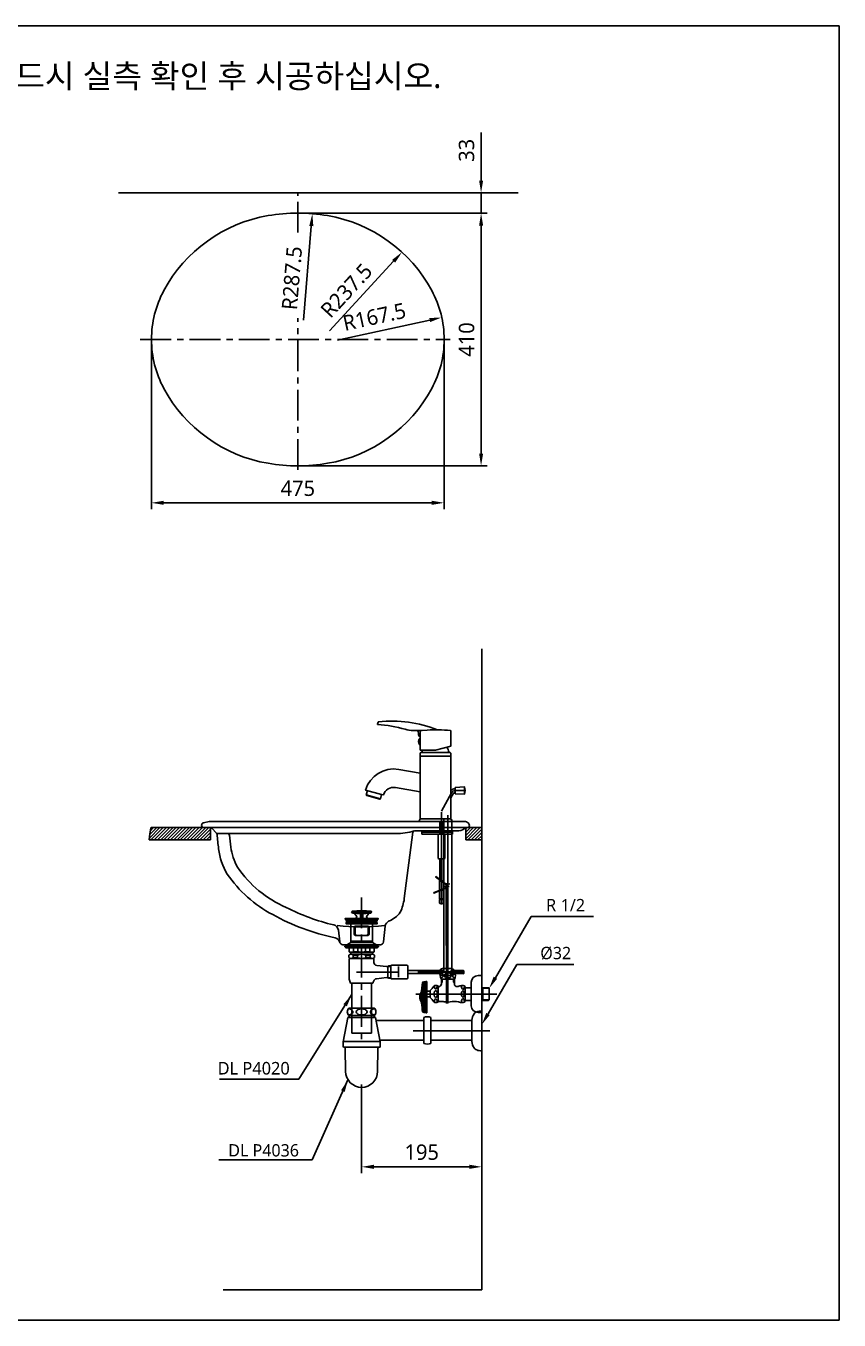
# Model space of a CAD drawing. Extents: x 0 to 3100, y 0 to 2100.
# Drawn here: x 1780 to 3100, y 0 to 2100 of the extents above; entities that cross this region are included whole.
import ezdxf

# ---------------------------------------------------------------- set-up
doc = ezdxf.new("R2010")
doc.units = 0
doc.header["$LTSCALE"] = 20
doc.header["$MEASUREMENT"] = 0
doc.linetypes.add('CENTER', pattern=[2, 1.25, -0.25, 0.25, -0.25])
doc.layers.get('0').update_dxf_attribs({"linetype": 'CONTINUOUS'})
doc.layers.get('DEFPOINTS').update_dxf_attribs({"linetype": 'CONTINUOUS'})
for name, color, linetype in [('1', 1, 'CONTINUOUS'), ('3', 3, 'CONTINUOUS'), ('4', 4, 'CONTINUOUS'), ('5', 5, 'CONTINUOUS'), ('6', 6, 'CONTINUOUS'), ('7', 7, 'CONTINUOUS'), ('CENTER', 2, 'CENTER')]:
    doc.layers.add(name, color=color, linetype=linetype)
doc.styles.add('GHS', font='romans', dxfattribs={"bigfont": 'ghs'})
doc.styles.get("Standard").update_dxf_attribs({"font": 'NanumGothic.ttf'})
doc.dimstyles.get("Standard").update_dxf_attribs({"dimtxt": 2.5, "dimasz": 2, "dimexe": 2, "dimexo": 1, "dimgap": 1.5, "dimtad": 1, "dimdec": 0, "dimlfac": 10, "dimrnd": 0.5, "dimzin": 0, "dimdsep": 46, "dimtxsty": 'Standard', "dimcen": 0, "dimclrt": 2, "dimadec": 0, "dimazin": 0, "dimtfac": 1, "dimtdec": 0, "dimtmove": 0, "dimatfit": 3, "dimfxl": 1, "dimtolj": 1, "dimtzin": 0, "dimarcsym": 0})

# ---------------------------------------------------------------- blocks, each defined once
blk = doc.blocks.new('*D27')
at = {"layer": '1', "color": 3, "lineweight": -2, "transparency": 16777216}
for p, q in [((2325, 382.1), (2325, 238.7)), ((2520, 308.7), (2520, 238.7)), ((2345, 248.7), (2500, 248.7))]:
    blk.add_line(p, q, dxfattribs=at)
at = {"layer": '1', "color": 3, "transparency": 16777216}
for points in [[(2345, 252.1), (2345, 245.4), (2325, 248.7)], [(2500, 252.1), (2500, 245.4), (2520, 248.7)]]:
    blk.add_solid(points, dxfattribs=at)
at = {"layer": 'DEFPOINTS', "color": 0, "transparency": 16777216}
for p in [(2325, 382.1), (2520, 308.7), (2520, 248.7)]:
    blk.add_point(p, dxfattribs=at)
at = {"layer": '1', "color": 2, "transparency": 16777216, "insert": (2422.5, 272.4), "char_height": 25, "attachment_point": 5}
blk.add_mtext('\\A1;195', dxfattribs=at)
blk = doc.blocks.new('*D28')
at = {"layer": '1', "color": 3, "lineweight": -2, "transparency": 16777216}
for p, q in [((2518.9, 1849.1), (2518.9, 1927.1)), ((2493.7, 1829.1), (2528.9, 1829.1)), ((2518.9, 1796.1), (2518.9, 1829.1)), ((2221.4, 1796.1), (2528.9, 1796.1)), ((2518.9, 1776.1), (2518.9, 1756.1))]:
    blk.add_line(p, q, dxfattribs=at)
at = {"layer": '1', "color": 3, "transparency": 16777216}
for points in [[(2515.6, 1849.1), (2522.2, 1849.1), (2518.9, 1829.1)], [(2515.6, 1776.1), (2522.2, 1776.1), (2518.9, 1796.1)]]:
    blk.add_solid(points, dxfattribs=at)
at = {"layer": 'DEFPOINTS', "color": 0, "transparency": 16777216}
for p in [(2493.7, 1829.1), (2518.9, 1829.1), (2221.4, 1796.1)]:
    blk.add_point(p, dxfattribs=at)
at = {"layer": '1', "color": 2, "transparency": 16777216, "insert": (2495.3, 1898.1), "char_height": 25, "attachment_point": 5, "rotation": 90}
blk.add_mtext('\\A1;33', dxfattribs=at)
blk = doc.blocks.new('*D29')
at = {"layer": '1', "color": 3, "lineweight": -2, "transparency": 16777216}
for p, q in [((1983.9, 1591.1), (1983.9, 1316.1)), ((2458.9, 1591.1), (2458.9, 1316.1)), ((2003.9, 1326.1), (2438.9, 1326.1))]:
    blk.add_line(p, q, dxfattribs=at)
at = {"layer": '1', "color": 3, "transparency": 16777216}
for points in [[(2003.9, 1329.5), (2003.9, 1322.8), (1983.9, 1326.1)], [(2438.9, 1329.5), (2438.9, 1322.8), (2458.9, 1326.1)]]:
    blk.add_solid(points, dxfattribs=at)
at = {"layer": 'DEFPOINTS', "color": 0, "transparency": 16777216}
for p in [(1983.9, 1591.1), (2458.9, 1591.1), (2458.9, 1326.1)]:
    blk.add_point(p, dxfattribs=at)
at = {"layer": '1', "color": 2, "transparency": 16777216, "insert": (2221.4, 1349.6), "char_height": 25, "attachment_point": 5}
blk.add_mtext('\\A1;475', dxfattribs=at)
blk = doc.blocks.new('*D30')
at = {"layer": '1', "color": 3, "lineweight": -2, "transparency": 16777216}
for p, q in [((2518.9, 1796.1), (2508.9, 1796.1)), ((2518.9, 1776.1), (2518.9, 1406.1)), ((2221.4, 1386.1), (2528.9, 1386.1))]:
    blk.add_line(p, q, dxfattribs=at)
at = {"layer": '1', "color": 3, "transparency": 16777216}
for points in [[(2515.6, 1776.1), (2522.2, 1776.1), (2518.9, 1796.1)], [(2515.6, 1406.1), (2522.2, 1406.1), (2518.9, 1386.1)]]:
    blk.add_solid(points, dxfattribs=at)
at = {"layer": 'DEFPOINTS', "color": 0, "transparency": 16777216}
for p in [(2518.9, 1796.1), (2221.4, 1386.1), (2518.9, 1386.1)]:
    blk.add_point(p, dxfattribs=at)
at = {"layer": '1', "color": 2, "transparency": 16777216, "insert": (2495.4, 1591.1), "char_height": 25, "attachment_point": 5, "rotation": 90}
blk.add_mtext('\\A1;410', dxfattribs=at)
blk = doc.blocks.new('*D32')
at = {"layer": '1', "color": 3, "lineweight": -2, "transparency": 16777216}
blk.add_line((2273.1, 1605.1), (2376.9, 1718.1), dxfattribs=at)
at = {"layer": '1', "color": 3, "transparency": 16777216}
blk.add_solid([(2374.5, 1720.3), (2379.4, 1715.8), (2390.5, 1732.8)], dxfattribs=at)
at = {"layer": 'DEFPOINTS', "color": 0, "transparency": 16777216}
for p in [(2390.5, 1732.8), (2229.8, 1557.9)]:
    blk.add_point(p, dxfattribs=at)
at = {"layer": '1', "color": 2, "transparency": 16777216, "insert": (2300.4, 1670.6), "char_height": 25, "attachment_point": 5, "rotation": 47.4186}
blk.add_mtext('\\A1;R237.5', dxfattribs=at)
blk = doc.blocks.new('*D33')
at = {"layer": '1', "color": 3, "lineweight": -2, "transparency": 16777216}
blk.add_line((2285.6, 1589.9), (2435.5, 1622.6), dxfattribs=at)
at = {"layer": '1', "color": 3, "transparency": 16777216}
blk.add_solid([(2434.8, 1625.9), (2436.2, 1619.4), (2455, 1626.9)], dxfattribs=at)
at = {"layer": 'DEFPOINTS', "color": 0, "transparency": 16777216}
for p in [(2455, 1626.9), (2291.4, 1591.1)]:
    blk.add_point(p, dxfattribs=at)
at = {"layer": '1', "color": 2, "transparency": 16777216, "insert": (2345.6, 1627.8), "char_height": 25, "attachment_point": 5, "rotation": 12.317}
blk.add_mtext('\\A1;R167.5', dxfattribs=at)
blk = doc.blocks.new('*D41')
at = {"layer": '1', "color": 3, "lineweight": -2, "transparency": 16777216}
blk.add_line((2230.7, 1622.3), (2243.3, 1775.2), dxfattribs=at)
at = {"layer": '1', "color": 3, "transparency": 16777216}
blk.add_solid([(2240, 1775.5), (2246.6, 1775), (2245, 1795.2)], dxfattribs=at)
at = {"layer": 'DEFPOINTS', "color": 0, "transparency": 16777216}
for p in [(2245, 1795.2), (2221.4, 1508.6)]:
    blk.add_point(p, dxfattribs=at)
at = {"layer": '1', "color": 2, "transparency": 16777216, "insert": (2212, 1690.8), "char_height": 25, "attachment_point": 5, "rotation": 85.2993}
blk.add_mtext('\\A1;R287.5', dxfattribs=at)

msp = doc.modelspace()

# ---------------------------------------------------------------- hatches: boundary and pattern name
at = {"layer": '1'}
h = msp.add_hatch(dxfattribs=at)
h.set_pattern_fill('ANSI31', color=256, scale=30, style=0)
h.paths.add_polyline_path([(2520, 799.14283), (2494.13367, 799.14283), (2494.13367, 779.14283), (2520, 779.14283)])
edge = h.paths.add_edge_path()
edge.add_line((2079.75915, 799.11863), (1983.38384, 799.11863))
edge.add_spline(control_points=[(1983.38384, 799.11863), (1981.82685, 794.30857), (1980.99373, 787.78045), (1980.30621, 780.96874), (1980.36316, 779.11863)], knot_values=[0.795697532, 0.795697532, 0.795697532, 0.795697532, 2.2002718372, 2.7877337527, 2.7877337527, 2.7877337527, 2.7877337527], degree=3, periodic=0)
edge.add_line((1980.36316, 779.11863), (2079.75915, 779.11863))
edge.add_line((2079.75915, 779.11863), (2079.75915, 799.11863))
edge = h.paths.add_edge_path()
edge.add_spline(control_points=[(1502.42566, 779.11863), (1502.3687, 780.96874), (1503.05622, 787.78045), (1503.88934, 794.30857), (1505.44633, 799.11863)], knot_values=[0.795697532, 0.795697532, 0.795697532, 0.795697532, 1.3831594474, 2.7877337527, 2.7877337527, 2.7877337527, 2.7877337527], degree=3, periodic=0)
edge.add_line((1505.44633, 799.11863), (1434.96665, 799.11863))
edge.add_line((1434.96665, 799.11863), (1434.96665, 779.11863))
edge.add_line((1434.96665, 779.11863), (1502.42566, 779.11863))
edge = h.paths.add_edge_path()
edge.add_line((965.03335, 799.11863), (894.55783, 799.11863))
edge.add_spline(control_points=[(894.55783, 799.11863), (893.00084, 794.30857), (892.16772, 787.78045), (891.4802, 780.96874), (891.53715, 779.11863)], knot_values=[0.795697532, 0.795697532, 0.795697532, 0.795697532, 2.2002718372, 2.7877337527, 2.7877337527, 2.7877337527, 2.7877337527], degree=3, periodic=0)
edge.add_line((891.53715, 779.11863), (965.03335, 779.11863))
edge.add_line((965.03335, 779.11863), (965.03335, 799.11863))

# ---------------------------------------------------------------- linework, layer by layer
at = {"color": 4}
for p, q in [((2295, 451.71555), (2302.5, 491.21555)), ((2305.9, 493.21555), (2302.5, 491.21555)), ((2347.5, 491.21555), (2302.5, 491.21555)), ((2344.1, 493.21555), (2347.5, 491.21555)), ((2355, 451.71555), (2347.5, 491.21555)), ((2425.96167, 491.08791), (2425.96167, 449.08791)), ((2437.46167, 470.08791), (2437.46167, 491.08791)), ((2520, 436.72057), (2520, 501.72057)), ((2437.46167, 449.08791), (2437.46167, 470.08791)), ((2295, 452.21555), (2354.90506, 452.21555)), ((2295, 451.71555), (2295, 442.71555)), ((2295.37178, 442.71555), (2297.37178, 442.71555)), ((2297.37178, 442.71555), (2353, 442.71555)), ((2355, 442.71555), (2353, 442.71555)), ((2355, 451.71555), (2355, 442.71555)), ((2437.46167, 454.08791), (2504.04354, 454.08791)), ((2298.5, 440.91555), (2299, 403.61863)), ((2351.5, 440.77906), (2351, 403.61863))]:
    msp.add_line(p, q, dxfattribs=at)
for centre, radius, start, end in [((2431.71167, 478.48791), 13.85, 65.47045254, 114.52954746), ((2296.5, 440.91555), 2, 0, 64.15806724), ((2353.5, 440.77906), 2, 104.47751219, 180), ((2431.71167, 461.68791), 13.85, 245.47045254, 294.52954746), ((2325, 403.61863), 26, 180, 0)]:
    msp.add_arc(centre, radius, start, end, dxfattribs=at)
at = {"layer": '1'}
for p, q in [((2520, 49.14283), (2520, 1089.14283)), ((2079.75915, 799.14283), (2079.75915, 779.11863)), ((2494.13367, 799.14283), (2494.13367, 779.14283)), ((2100, 49.14283), (2520, 49.14283))]:
    msp.add_line(p, q, dxfattribs=at)
at = {"layer": '1', "color": 3}
for p, q in [((2600.34973, 655.10962), (2542.10508, 555.62805)), ((2701.58472, 655.10962), (2600.34973, 655.10962)), ((2577.05122, 576.94319), (2530.10508, 496.75942)), ((2669.49278, 576.94319), (2577.05122, 576.94319))]:
    msp.add_line(p, q, dxfattribs=at)
at = {"layer": '1', "color": 4, "linetype": 'ByBlock'}
msp.add_line((2437.46167, 485.96291), (2504.02002, 485.96291), dxfattribs=at)
at = {"layer": '1'}
msp.add_open_spline([(1983.38384, 799.11863), (1981.82685, 794.30857), (1980.99373, 787.78045), (1980.30621, 780.96874), (1980.36316, 779.11863)], degree=3, knots=[0.795697532, 0.795697532, 0.795697532, 0.795697532, 2.2002718372, 2.7877337527, 2.7877337527, 2.7877337527, 2.7877337527], dxfattribs=at)
at = {"layer": '1', "color": 3}
for points in [[(2544.98164, 553.94387), (2539.22851, 557.31223), (2532, 538.36863)], [(2532.98164, 495.07524), (2527.22851, 498.4436), (2520, 479.5)]]:
    msp.add_solid(points, dxfattribs=at)
at = {"layer": '3'}
for p, q in [((2298, 651.33724), (2298, 650.73724)), ((2307.7, 651.73724), (2298.4, 651.73724)), ((2325, 651.73724), (2307.7, 651.73724)), ((2310, 660.33724), (2308.76868, 662.46995)), ((2308.88522, 662.2681), (2325, 662.2681)), ((2325, 660.33724), (2310, 660.33724)), ((2312.51527, 660.15295), (2323.25, 659.45158)), ((2316.72534, 655.45795), (2314.00713, 659.31092)), ((2314.64358, 651.73724), (2316.0911, 652.57297)), ((2325, 660.33724), (2323.25, 659.45158)), ((2323.25, 659.45158), (2323.25, 651.73724)), ((2324.48232, 660.07525), (2324.05, 653.66737)), ((2324.05, 653.69157), (2325, 653.69157)), ((2324.2531, 651.73724), (2324.05, 653.69157)), ((2341.11478, 662.2681), (2325, 662.2681)), ((2325, 660.33724), (2326.75, 659.45158)), ((2325, 660.33724), (2340, 660.33724)), ((2325.95, 653.69157), (2325, 653.69157)), ((2325, 651.73724), (2342.3, 651.73724)), ((2325.51768, 660.07525), (2325.95, 653.66737)), ((2325.7469, 651.73724), (2325.95, 653.69157)), ((2337.48473, 660.15295), (2326.75, 659.45158)), ((2326.75, 659.45158), (2326.75, 651.73724)), ((2333.27466, 655.45795), (2335.99287, 659.31092)), ((2335.35642, 651.73724), (2333.9089, 652.57297)), ((2340, 660.33724), (2341.23132, 662.46995)), ((2342.3, 651.73724), (2351.6, 651.73724)), ((2352, 651.33724), (2352, 650.73724)), ((2298, 650.73724), (2300.14222, 649.23724)), ((2298, 650.73724), (2325, 650.73724)), ((2299.69817, 649.03724), (2299.69817, 647.73724)), ((2299.69817, 644.73724), (2299.69817, 643.43724)), ((2306, 649.23724), (2299.89817, 649.23724)), ((2325, 643.23724), (2299.89817, 643.23724)), ((2325, 647.23724), (2300.19817, 647.23724)), ((2325, 645.23724), (2300.19817, 645.23724)), ((2306, 649.23724), (2325, 649.23724)), ((2307.5, 612.64283), (2307.5, 643.23724)), ((2312.62563, 626.73724), (2312.62563, 636.73724)), ((2314.3934, 626.73724), (2314.3934, 636.73724)), ((2325, 639.23724), (2315.12563, 639.23724)), ((2352, 650.73724), (2325, 650.73724)), ((2344, 649.23724), (2325, 649.23724)), ((2325, 647.23724), (2349.80183, 647.23724)), ((2325, 645.23724), (2349.80183, 645.23724)), ((2325, 643.23724), (2350.10183, 643.23724)), ((2325, 639.23724), (2334.87437, 639.23724)), ((2335.6066, 626.73724), (2335.6066, 636.73724)), ((2337.37437, 626.73724), (2337.37437, 636.73724)), ((2342.5, 612.64283), (2342.5, 643.23724)), ((2344, 649.23724), (2350.10183, 649.23724)), ((2352, 650.73724), (2349.85778, 649.23724)), ((2350.30183, 649.03724), (2350.30183, 647.73724)), ((2350.30183, 644.73724), (2350.30183, 643.43724)), ((2307.5, 612.64283), (2297.5, 606.64283)), ((2308.2, 614.73724), (2307.5, 615.94968)), ((2307.5, 614.73724), (2325, 614.73724)), ((2307.5, 612.64283), (2325, 612.64283)), ((2308.2, 612.64283), (2308.2, 614.73724)), ((2325, 624.23724), (2315.12563, 624.23724)), ((2325, 624.23724), (2334.87437, 624.23724)), ((2342.5, 614.73724), (2325, 614.73724)), ((2342.5, 612.64283), (2325, 612.64283)), ((2341.8, 614.73724), (2342.5, 615.94968)), ((2341.8, 612.64283), (2341.8, 614.73724)), ((2342.5, 612.64283), (2352.5, 606.64283)), ((2297.5, 605.64283), (2297.5, 606.64283)), ((2297.5, 606.64283), (2325, 606.64283)), ((2307.5, 605.64283), (2297.5, 605.64283)), ((2299.30787, 605.64283), (2299.30787, 604.34283)), ((2299.80787, 603.84283), (2304.80787, 603.84283)), ((2304.2563, 588.18062), (2304.2563, 592.29387)), ((2304.80787, 603.84283), (2304.80787, 597.72019)), ((2304.80787, 603.84283), (2325, 603.84283)), ((2305.80787, 597.14283), (2304.80787, 597.72019)), ((2305.80787, 597.14283), (2307.20787, 597.14283)), ((2307.20787, 597.14283), (2325, 597.14283)), ((2342.5, 605.64283), (2307.5, 605.64283)), ((2307.5, 593.7316), (2307.5, 597.14283)), ((2307.6437, 593.73724), (2324.7563, 593.73724)), ((2311.03109, 592.29387), (2318.43175, 592.29387)), ((2311.03109, 592.29387), (2311.03109, 588.18062)), ((2311.03109, 588.18062), (2318.43175, 588.18062)), ((2311.58265, 597.72019), (2311.58265, 603.84283)), ((2311.58265, 597.72019), (2318.98332, 597.72019)), ((2318.43175, 592.29387), (2318.43175, 588.18062)), ((2318.98332, 597.72019), (2318.98332, 603.84283)), ((2352.5, 606.64283), (2325, 606.64283)), ((2345.19213, 603.84283), (2325, 603.84283)), ((2342.79213, 597.14283), (2325, 597.14283)), ((2342.3563, 593.73724), (2325.2437, 593.73724)), ((2331.01668, 597.72019), (2331.01668, 603.84283)), ((2338.41735, 597.72019), (2331.01668, 597.72019)), ((2338.96891, 592.29387), (2331.56825, 592.29387)), ((2331.56825, 592.29387), (2331.56825, 588.18062)), ((2338.96891, 588.18062), (2331.56825, 588.18062)), ((2338.41735, 597.72019), (2338.41735, 603.84283)), ((2338.96891, 592.29387), (2338.96891, 588.18062)), ((2342.5, 605.64283), (2352.5, 605.64283)), ((2342.5, 593.7316), (2342.5, 597.14283)), ((2344.19213, 597.14283), (2342.79213, 597.14283)), ((2344.19213, 597.14283), (2345.19213, 597.72019)), ((2350.19213, 603.84283), (2345.19213, 603.84283)), ((2345.19213, 603.84283), (2345.19213, 597.72019)), ((2345.7437, 588.18062), (2345.7437, 592.29387)), ((2350.69213, 605.64283), (2350.69213, 604.34283)), ((2352.5, 605.64283), (2352.5, 606.64283)), ((2305, 553.1349), (2305, 585.73724)), ((2325, 586.73724), (2306, 586.73724)), ((2342.3563, 586.73724), (2325, 586.73724)), ((2341.8, 586.73724), (2342.3563, 586.73724)), ((2342.3563, 586.73724), (2342.7563, 586.73724)), ((2344, 586.73724), (2342.5, 586.73724)), ((2345, 580.373), (2345, 585.73724)), ((2349.46733, 575.40146), (2365.50156, 573.6835)), ((2367.53023, 573.93724), (2372.6358, 573.93724)), ((2367.66932, 555.48724), (2367.66932, 573.98724)), ((2369, 574.73724), (2369, 573.93724)), ((2372.6612, 574.73724), (2369, 574.73724)), ((2372.6358, 573.93724), (2372.6358, 574.93724)), ((2372.6358, 554.53724), (2372.6358, 573.93724)), ((2373.4358, 575.73724), (2398.6358, 575.73724)), ((2385, 556.19933), (2385, 573.63724)), ((2419.37195, 567.1914), (2399.93164, 567.21733)), ((2400.1358, 574.23724), (2400.1358, 568.46605)), ((2400.1358, 568.46605), (2400.1358, 555.23724)), ((2456.29261, 567.14216), (2419.37195, 567.1914)), ((2467.28849, 570.41877), (2456.2296, 570.43351)), ((2470.57487, 570.41438), (2467.28849, 570.41877)), ((2490.50333, 567.13722), (2470.59541, 567.16443)), ((2490.49667, 562.13722), (2490.50333, 567.13722)), ((2491.00267, 566.63655), (2490.50333, 567.13722)), ((2307, 546.73724), (2325, 546.73724)), ((2309.125, 546.73724), (2309.125, 465.73724)), ((2385, 564.73724), (2316.50006, 564.8286)), ((2343, 546.73724), (2325, 546.73724)), ((2340.875, 465.73724), (2340.875, 546.73724)), ((2348.86888, 554.00891), (2365.50156, 555.79098)), ((2367.66932, 555.48724), (2372.6358, 555.48724)), ((2369, 554.73724), (2369, 555.53724)), ((2372.6612, 554.73724), (2369, 554.73724)), ((2398.6358, 553.73724), (2373.4358, 553.73724)), ((2400.72476, 562.21627), (2454.9142, 562.144)), ((2491, 564.63655), (2416.00267, 564.73724)), ((2456.21426, 558.93352), (2467.53689, 558.91842)), ((2467.53689, 558.91842), (2470.55954, 558.91439)), ((2470.58874, 562.16444), (2490.49667, 562.13722)), ((2490.49667, 562.13722), (2490.99733, 562.63655)), ((2490.99733, 562.63655), (2491.00267, 566.63655)), ((2309.125, 465.73724), (2340.875, 465.73724)), ((2340.875, 465.73724), (2340.175, 465.73724))]:
    msp.add_line(p, q, dxfattribs=at)
for points in [[(2454.88903, 567.1853, -0.0442380887), (2455.14153, 567.46436, -0.1892733446), (2455.57629, 567.63438, -0.1892733446), (2456.01059, 567.4632, -0.1010586224), (2456.50589, 566.76911, -0.0593015348), (2456.78041, 565.88131, -0.0457215357), (2456.88864, 564.68263, -0.0457215357)], [(2471.90677, 567.1626, 0.0442380887), (2471.65501, 567.44234, 0.1892733446), (2471.22071, 567.61352, 0.1892733446), (2470.78595, 567.4435, 0.1010586224), (2470.28881, 566.75073, 0.0593015348), (2470.01192, 565.86367, 0.0457215357), (2469.90049, 564.66528, 0.0457215357)], [(2456.88864, 564.68263, -0.0457215357), (2456.77721, 563.48424, -0.0593015348), (2456.50033, 562.59718, -0.1010586224), (2456.00318, 561.90441, -0.1892733446), (2455.56842, 561.73439, -0.1892733446), (2455.13412, 561.90557, -0.0442380887), (2454.88236, 562.1853, -0.0593015348)], [(2469.90049, 564.66528, 0.0457215357), (2470.00872, 563.46659, 0.0593015348), (2470.28324, 562.5788, 0.1010586224), (2470.77854, 561.8847, 0.1892733446), (2471.21284, 561.71352, 0.1892733446), (2471.6476, 561.88355, 0.0442380887), (2471.9001, 562.16261, 0.0593015348)]]:
    msp.add_lwpolyline(points, format="xyb", dxfattribs=at)
for centre, radius, start, end in [((2298.4, 651.33724), 0.4, 90, 180), ((2309.85, 662.2681), 1.1, 97.32041367, 169.42619898), ((2325, 544.33724), 120, 90, 97.32041367), ((2312.37289, 658.15799), 2, 35.20232507, 86.26180949), ((2315.0911, 654.30502), 2, 300, 35.20232507), ((2325, 544.33724), 120, 82.67958633, 90), ((2334.9089, 654.30502), 2, 144.79767493, 240), ((2337.62711, 658.15799), 2, 93.73819051, 144.79767493), ((2340.15, 662.2681), 1.1, 10.57380102, 82.67958633), ((2351.6, 651.33724), 0.4, 0, 90), ((2299.89817, 649.03724), 0.2, 90, 180), ((2300.19817, 647.73724), 0.5, 180, 270), ((2300.19817, 644.73724), 0.5, 90, 180), ((2299.89817, 643.43724), 0.2, 180, 270), ((2303.5, 646.23724), 1, 270, 90), ((2315.12563, 636.73724), 2.5, 90, 180), ((2316.8934, 636.73724), 2.5, 90, 180), ((2333.1066, 636.73724), 2.5, 0, 90), ((2334.87437, 636.73724), 2.5, 0, 90), ((2346.5, 646.23724), 1, 90, 270), ((2349.80183, 647.73724), 0.5, 270, 0), ((2349.80183, 644.73724), 0.5, 0, 90), ((2350.10183, 649.03724), 0.2, 0, 90), ((2350.10183, 643.43724), 0.2, 270, 0), ((2315.12563, 626.73724), 2.5, 180, 270), ((2316.8934, 626.73724), 2.5, 180, 270), ((2333.1066, 626.73724), 2.5, 270, 0), ((2334.87437, 626.73724), 2.5, 270, 0), ((2299.80787, 604.34283), 0.5, 180, 270), ((2307.6437, 589.02944), 4.70435, 43.94093732, 136.05906268), ((2307.6437, 591.44504), 4.70435, 223.94093732, 316.05906268), ((2308.19526, 607.32204), 10.18185, 250.56792502, 289.43207498), ((2324.53411, 580.13276), 13.60629, 89.06429532, 116.64718661), ((2324.53411, 600.34172), 13.60629, 243.35281339, 270.93570468), ((2324.80786, 626.59517), 29.45658, 258.59556617, 270.3737354), ((2325.19214, 626.59517), 29.45658, 269.6262646, 281.40443383), ((2325.46589, 580.13276), 13.60629, 63.35281339, 90.93570468), ((2325.46589, 600.34172), 13.60629, 269.06429532, 296.64718661), ((2341.80474, 607.32204), 10.18185, 250.56792502, 289.43207498), ((2342.3563, 589.02944), 4.70435, 43.94093732, 136.05906268), ((2342.3563, 591.44504), 4.70435, 223.94093732, 316.05906268), ((2350.19213, 604.34283), 0.5, 270, 0), ((2306, 585.73724), 1, 90, 180), ((2344, 585.73724), 1, 0, 90), ((2350, 580.373), 5, 180, 263.88449643), ((2365.90846, 578.66692), 5, 265.33216468, 308.19271972), ((2373.4358, 574.93724), 0.8, 90, 180), ((2398.6358, 574.23724), 1.5, 0, 90), ((2456.22293, 565.43352), 5, 89.9235842, 159.43626909), ((2470.5682, 565.41439), 5, 20.41089932, 89.9235842), ((2317.98841, 553.68383), 13, 182.42004342, 212.30000816), ((2332.01159, 553.68383), 13, 327.69999184, 345.040466), ((2349.40155, 549.03736), 5, 96.11547581, 165.04046432), ((2365.90846, 550.80757), 5, 51.80728028, 94.66783532), ((2373.4358, 554.53724), 0.8, 180, 270), ((2398.6358, 555.23724), 1.5, 270, 0), ((2456.22093, 563.93352), 5, 200.41089932, 269.9235842), ((2470.5662, 563.91439), 5, 269.9235842, 339.43626909)]:
    msp.add_arc(centre, radius, start, end, dxfattribs=at)
at = {"layer": '4'}
for p, q in [((2308.75, 506.11863), (2304.4585, 506.11863)), ((2308.75, 506.11863), (2304.4585, 506.11863)), ((2325, 506.11863), (2308.75, 506.11863)), ((2325, 506.11863), (2308.75, 506.11863)), ((2325, 506.11863), (2341.25, 506.11863)), ((2325, 506.11863), (2341.25, 506.11863)), ((2341.25, 506.11863), (2345.5415, 506.11863)), ((2341.25, 506.11863), (2345.5415, 506.11863)), ((2304.85, 494.11863), (2304.4585, 494.11863)), ((2304.85, 494.11863), (2325, 494.11863)), ((2345.15, 494.11863), (2325, 494.11863)), ((2345.15, 494.11863), (2345.5415, 494.11863)), ((2504.02002, 486.61531), (2504.02002, 469.22057)), ((2533, 469.11863), (2408.5, 469.11863)), ((2504.02002, 451.82583), (2504.02002, 469.22057))]:
    msp.add_line(p, q, dxfattribs=at)
at = {"layer": '4', "color": 4}
for p, q in [((2425.96167, 485.96291), (2348.49734, 485.96291)), ((2425.96167, 454.21291), (2354.52582, 454.21291))]:
    msp.add_line(p, q, dxfattribs=at)
at = {"layer": '4'}
for points in [[(2310.80517, 500.11863, 0.1552173896), (2310.21468, 501.97496, 0.1067472438), (2308.15297, 503.86563, 0.0730430096), (2305.38311, 504.98365, 0.0285110883), (2303.65435, 505.29966, 0.05952259)], [(2325, 505.11863, 0.0575374245), (2321.44246, 504.70789, 0.0712191074), (2318.7425, 503.65416, 0.1063733648), (2316.7197, 501.85757, 0.159482965)], [(2325, 505.11863, 0.0575374245), (2321.44246, 504.70789, 0.0712191074), (2318.7425, 503.65416, 0.1063733648), (2316.7197, 501.85757, 0.159482965)], [(2325, 505.11863, -0.0575374245), (2328.55754, 504.70789, -0.0712191074), (2331.2575, 503.65416, -0.1063733648), (2333.2803, 501.85757, -0.159482965)], [(2325, 505.11863, -0.0575374245), (2328.55754, 504.70789, -0.0712191074), (2331.2575, 503.65416, -0.1063733648), (2333.2803, 501.85757, -0.159482965)], [(2339.19483, 500.11863, -0.1552173896), (2339.78532, 501.97496, -0.1067472438), (2341.84703, 503.86563, -0.0730430096), (2344.61689, 504.98365, -0.0285110883), (2346.34565, 505.29966, -0.05952259)], [(2303.65435, 494.9376, 0.0285110883), (2305.38311, 495.25361, 0.0730430096), (2308.15297, 496.37163, 0.1067472438), (2310.21468, 498.2623, 0.1552173896), (2310.80517, 500.11863, 0.1552173896)], [(2316.7197, 501.85757, 0.3272904533), (2316.7197, 498.37969, 0.1063733853), (2318.7425, 496.5831, 0.0712191074), (2321.44246, 495.52937, 0.0575374245), (2325, 495.11863, 0.0575374245)], [(2333.2803, 501.85757, -0.3272904533), (2333.2803, 498.37969, -0.1063733853), (2331.2575, 496.5831, -0.0712191074), (2328.55754, 495.52937, -0.0575374245), (2325, 495.11863, -0.0575374245)], [(2346.34565, 494.9376, -0.0285110883), (2344.61689, 495.25361, -0.0730430096), (2341.84703, 496.37163, -0.1067472438), (2339.78532, 498.2623, -0.1552173896), (2339.19483, 500.11863, -0.1552173896)]]:
    msp.add_lwpolyline(points, format="xyb", dxfattribs=at)
for centre, radius, start, end in [((2309.75, 500.11863), 8, 131.40962211, 228.59037789), ((2340.25, 500.11863), 8, 311.40962211, 48.59037789), ((2524, 485.72057), 20, 146.20771163, 177.43591199), ((2515.34448, 490.79873), 10, 111.1926769, 142.80345081), ((2521.5, 471.75809), 30, 92.86598398, 109.00713612), ((2524, 452.72057), 20, 182.56408801, 213.79228837), ((2515.34448, 447.64241), 10, 217.19654919, 248.8073231), ((2521.5, 466.68305), 30, 250.99286388, 267.13401602)]:
    msp.add_arc(centre, radius, start, end, dxfattribs=at)
at = {"layer": '5'}
for p, q in [((1930.3283, 1829.14283), (2578.90199, 1829.14283)), ((1983.38384, 799.11863), (2079.66723, 799.11863)), ((2493.02368, 799.14283), (2520, 799.14283)), ((1980.36316, 779.11863), (2079.75915, 779.11863)), ((2494.13367, 779.14283), (2520, 779.14283))]:
    msp.add_line(p, q, dxfattribs=at)
at = {"layer": '5', "color": 212}
msp.add_lwpolyline([(0, 2100), (3100, 2100), (3100, 0), (0, 0)], close=True, dxfattribs=at)
at = {"layer": '6'}
for p, q in [((2465, 514.40608), (2465, 819.11863)), ((2458.65, 812.11863), (2458.65, 565.11863)), ((2471.35, 812.11863), (2471.35, 565.11863)), ((2424.08482, 548.11863), (2424.08482, 524.11863)), ((2424.67625, 548.61863), (2425.5, 548.61863)), ((2425.5, 548.61863), (2426, 549.11863)), ((2425.5, 548.61863), (2425.5, 524.11863)), ((2426, 549.11863), (2426, 524.11863)), ((2426, 549.11863), (2429.2, 549.11863)), ((2426, 548.70715), (2429.5, 548.70715)), ((2426, 547.70715), (2429.5, 547.70715)), ((2426, 546.70715), (2429.5, 546.70715)), ((2429.5, 549.61863), (2431, 549.61863)), ((2429.5, 549.41863), (2429.5, 549.61863)), ((2429.5, 549.41863), (2429.5, 524.11863)), ((2431, 548.61863), (2431, 549.61863)), ((2431, 524.11863), (2431, 548.61863)), ((2471.35, 565.11863), (2454.5, 565.11863)), ((2475.5, 553.11863), (2454.5, 553.11863)), ((2454.5, 545.61863), (2454.5, 553.11863)), ((2455.75, 549.11863), (2454.5, 549.11863)), ((2455.75, 549.11863), (2454.5, 546.95357)), ((2455.75, 549.11863), (2455.75, 553.11863)), ((2475.5, 565.11863), (2471.35, 565.11863)), ((2474.25, 549.11863), (2474.25, 553.11863)), ((2475.5, 549.11863), (2474.25, 549.11863)), ((2474.25, 549.11863), (2475.5, 546.95357)), ((2475.5, 545.207), (2475.5, 553.11863)), ((2503, 548.11863), (2503, 510.11863)), ((2520, 559.11863), (2514, 559.11863)), ((2520, 499.11863), (2520, 559.11863)), ((2544.65982, 529.11863), (2413.11791, 529.11863)), ((2426, 545.70715), (2429.5, 545.70715)), ((2426, 544.70715), (2429.5, 544.70715)), ((2426, 543.70715), (2429.5, 543.70715)), ((2426, 542.70715), (2429.5, 542.70715)), ((2426, 541.70715), (2429.5, 541.70715)), ((2426, 540.70715), (2429.5, 540.70715)), ((2426, 539.70715), (2429.5, 539.70715)), ((2426, 538.70715), (2429.5, 538.70715)), ((2426, 537.70715), (2429.5, 537.70715)), ((2426, 536.70715), (2429.5, 536.70715)), ((2426, 535.70715), (2429.5, 535.70715)), ((2426, 534.70715), (2429.5, 534.70715)), ((2426, 533.70715), (2429.5, 533.70715)), ((2426, 532.70715), (2429.5, 532.70715)), ((2426, 531.70715), (2429.5, 531.70715)), ((2426, 530.70715), (2429.5, 530.70715)), ((2426, 529.70715), (2429.5, 529.70715)), ((2426, 528.70715), (2429.5, 528.70715)), ((2426, 527.70715), (2429.5, 527.70715)), ((2426, 526.70715), (2429.5, 526.70715)), ((2426, 525.70715), (2429.5, 525.70715)), ((2436.0866, 533.86863), (2431, 533.86863)), ((2436.0866, 534.85097), (2436.0866, 533.86863)), ((2436.0866, 533.86863), (2436.0866, 524.36863)), ((2440.97319, 540.44014), (2440.42083, 539.48342)), ((2449.0866, 541.11863), (2449.0866, 541.83934)), ((2449.0866, 517.11863), (2449.0866, 541.11863)), ((2450, 541.11863), (2449.0866, 541.11863)), ((2450, 540.36863), (2449.0866, 540.36863)), ((2450, 540.36863), (2451.29904, 541.31021)), ((2450, 540.36863), (2450, 541.11863)), ((2503, 539.36863), (2493, 539.36863)), ((2493, 538.36863), (2493, 519.86863)), ((2493.00113, 538.36976), (2493.00113, 541.11752)), ((2531, 539.36863), (2520, 539.36863)), ((2520, 538.75167), (2520, 519.48624)), ((2521.5, 538.36863), (2520.5, 539.36863)), ((2521.5, 518.86863), (2521.5, 539.36863)), ((2521.5, 538.36863), (2532, 538.36863)), ((2532, 538.36863), (2531, 539.36863)), ((2531.87572, 519.86863), (2531.87572, 538.36863)), ((2424.08482, 500.11863), (2424.08482, 524.11863)), ((2425.5, 499.61863), (2425.5, 524.11863)), ((2426, 524.70715), (2429.5, 524.70715)), ((2426, 499.11863), (2426, 524.11863)), ((2426, 523.53011), (2429.5, 523.53011)), ((2426, 522.53011), (2429.5, 522.53011)), ((2426, 521.53011), (2429.5, 521.53011)), ((2426, 520.53011), (2429.5, 520.53011)), ((2426, 519.53011), (2429.5, 519.53011)), ((2426, 518.53011), (2429.5, 518.53011)), ((2426, 517.53011), (2429.5, 517.53011)), ((2426, 516.53011), (2429.5, 516.53011)), ((2426, 515.53011), (2429.5, 515.53011)), ((2426, 514.53011), (2429.5, 514.53011)), ((2426, 513.53011), (2429.5, 513.53011)), ((2426, 512.53011), (2429.5, 512.53011)), ((2426, 511.53011), (2429.5, 511.53011)), ((2426, 510.53011), (2429.5, 510.53011)), ((2426, 509.53011), (2429.5, 509.53011)), ((2426, 508.53011), (2429.5, 508.53011)), ((2426, 507.53011), (2429.5, 507.53011)), ((2426, 506.53011), (2429.5, 506.53011)), ((2426, 505.53011), (2429.5, 505.53011)), ((2426, 504.53011), (2429.5, 504.53011)), ((2429.5, 498.81863), (2429.5, 524.11863)), ((2436.0866, 524.36863), (2431, 524.36863)), ((2431, 498.61863), (2431, 524.11863)), ((2436.0866, 523.38629), (2436.0866, 524.36863)), ((2440.97319, 517.79712), (2440.42083, 518.75384)), ((2450, 517.86863), (2449.0866, 517.86863)), ((2449.0866, 516.39792), (2449.0866, 517.11863)), ((2452.71179, 517.11863), (2449.0866, 517.11863)), ((2450, 517.11863), (2450, 517.86863)), ((2450, 517.86863), (2451.29904, 517.11863)), ((2493, 517.11863), (2493, 519.86863)), ((2493, 518.86863), (2493, 518.68689)), ((2503, 518.86863), (2493, 518.86863)), ((2493, 517.11863), (2493, 518.68689)), ((2531, 518.86863), (2520, 518.86863)), ((2520.5, 518.86863), (2521.5, 519.86863)), ((2521.5, 519.86863), (2532, 519.86863)), ((2531, 518.86863), (2532, 519.86863)), ((2424.67625, 499.61863), (2425.5, 499.61863)), ((2425.5, 499.61863), (2426, 499.11863)), ((2426, 503.53011), (2429.5, 503.53011)), ((2426, 502.53011), (2429.5, 502.53011)), ((2426, 501.53011), (2429.5, 501.53011)), ((2426, 500.53011), (2429.5, 500.53011)), ((2426, 499.53011), (2429.5, 499.53011)), ((2426, 499.11863), (2429.2, 499.11863)), ((2429.5, 498.61863), (2429.5, 498.81863)), ((2429.5, 498.61863), (2431, 498.61863)), ((2520, 499.11863), (2514, 499.11863))]:
    msp.add_line(p, q, dxfattribs=at)
for centre, radius, start, end in [((2567, 524.11863), 145, 170.50659, 178.05685792), ((2424.67625, 547.91863), 0.7, 90, 170.50659), ((2429.2, 549.41863), 0.3, 270, 0), ((2462.5, 559.11863), 10, 143.13010235, 216.86989765), ((2467.5, 559.11863), 10, 323.13010235, 36.86989765), ((2514, 548.11863), 11, 90, 180), ((2433.25423, 524.0733), 14, 141.78592674, 179.75272851), ((2567, 524.11863), 145, 178.05685792, 189.49341), ((2428.29647, 546.48342), 14, 303.80982041, 330), ((2445.61247, 537.76166), 5.35697, 49.56943438, 150), ((2450, 545.61863), 4.5, 270, 0), ((2479.5, 545.207), 4, 180, 277.71167846), ((2476.70517, 565.84634), 24.82771, 277.71167846, 290.96613747), ((2488.09364, 536.12588), 7, 45.48706364, 110.96613747), ((2433.25423, 524.19414), 14, 180.24727149, 218.21407326), ((2428.29647, 511.75384), 14, 30, 56.19017959), ((2445.61247, 520.4756), 5.35697, 210, 310.43056562), ((2452.71179, 479.11863), 38, 80.69517649, 90.00000262), ((2465, 554.11863), 38, 260.69517447, 280.73727399), ((2476.70517, 492.39092), 24.82771, 69.03386253, 100.73727502), ((2488.09364, 522.11138), 7, 249.03386253, 314.5), ((2514, 510.11863), 11, 180, 270), ((2424.67625, 500.31863), 0.7, 189.49341, 270), ((2429.2, 498.81863), 0.3, 0, 90)]:
    msp.add_arc(centre, radius, start, end, dxfattribs=at)
for centre, major_axis, ratio, start_param, end_param in [((2452.22674, 559.34621), (-5.22946, 0), 0.8663914057, 1.8005043538, 4.4430577951), ((2477.68267, 559.34621), (-5.22946, 0), 0.8663914057, -1.3174732033, 1.3573775685), ((2445.32135, 542.71091), (0, 5.39901), 0.4782041641, 1.6491869217, 4.6926581943), ((2489.43894, 541.62353), (0, 5.21778), 0.4600900845, 1.2920182652, 4.7930949808), ((2445.32135, 515.79819), (0, 5.39901), 0.4782041641, 4.681700192, 7.8252127338), ((2489.43894, 516.70434), (0, 5.21778), 0.4600900845, 4.6137785763, 8.1512197192)]:
    msp.add_ellipse(centre, major_axis=major_axis, ratio=ratio, start_param=start_param, end_param=end_param, dxfattribs=at)
for centre, major_axis, ratio in [((2465, 559.34621), (5.22946, 0), 0.8663914057), ((2445.32135, 529.11863), (0, -5.39901), 0.4782041641), ((2489.43894, 529.11863), (0, -5.21778), 0.4600900845)]:
    msp.add_ellipse(centre, major_axis=major_axis, ratio=ratio, dxfattribs=at)
at = {"layer": '7'}
for p, q in [((2351.58231, 970.04667), (2350.80683, 966.94475)), ((2419.75, 956.67891), (2408.3266, 956.67891)), ((2419.75, 947.67891), (2417.75, 947.67891)), ((2419.75, 955.75446), (2419.75, 924.67891)), ((2419.75, 954.82726), (2419.75, 947.67891)), ((2419.75, 954.82726), (2419.75, 947.67891)), ((2431.34465, 957.39171), (2423.2486, 956.93952)), ((2469.75, 955.75446), (2469.75, 931.37764)), ((2419.75, 943.84283), (2419.25225, 943.84283)), ((2419.75, 933.64283), (2419.25225, 933.64283)), ((2444.75, 924.67891), (2419.75, 924.67891)), ((2444.75, 924.67891), (2469.66249, 931.35419)), ((2419.75, 919.14283), (2419.75, 915.14283)), ((2419.75, 915.14283), (2469.75, 915.14283)), ((2420.25, 915.14283), (2419.75, 914.64283)), ((2419.75, 914.64283), (2419.75, 813.14283)), ((2421.83401, 921.14283), (2421.75, 921.14283)), ((2467.66625, 921.14167), (2421.83401, 921.14283)), ((2469.25, 915.14283), (2469.75, 914.64283)), ((2469.75, 919.14283), (2469.75, 915.14283)), ((2469.75, 914.64283), (2469.75, 813.14283)), ((2419.75, 887.3802), (2385.22543, 893.54636)), ((2419.75, 856.91478), (2380.02629, 864.0003)), ((2476.9186, 863.86255), (2476.9186, 854.4101)), ((2477.39169, 864.36183), (2491.537, 865.12427)), ((2491.9186, 864.97741), (2491.9186, 853.29524)), ((2331.37073, 860.02636), (2357.45545, 853.03698)), ((2334.27323, 859.24864), (2332.34582, 852.05547)), ((2355.52804, 845.84381), (2332.34582, 852.05547)), ((2333.16232, 851.23897), (2332.34582, 852.05547)), ((2333.16232, 851.23897), (2332.34582, 852.05547)), ((2333.16232, 851.23897), (2354.41269, 845.54495)), ((2354.41269, 845.54495), (2333.16232, 851.23897)), ((2354.41269, 845.54495), (2355.52804, 845.84381)), ((2354.41269, 845.54495), (2355.52804, 845.84381)), ((2357.45545, 853.03698), (2355.52804, 845.84381)), ((2360.36604, 852.25709), (2357.45545, 853.03698)), ((2454.88572, 825.72354), (2470.677, 855.42263)), ((2476.85763, 859.13633), (2490.56285, 859.13633)), ((2477.39169, 853.91083), (2491.537, 853.14839)), ((2454.65161, 674.63219), (2454.65161, 824.1728)), ((2079.75915, 799.14283), (2494.13367, 799.14283)), ((2419.75, 813.14283), (2417.75, 809.14283)), ((2469.75, 813.14283), (2419.75, 813.14283)), ((2451.65161, 788.64283), (2451.65161, 808.53104)), ((2452.15161, 788.64283), (2452.15161, 808.53104)), ((2457.15161, 788.64283), (2457.15161, 808.53104)), ((2457.65161, 788.64283), (2457.65161, 808.53104)), ((2469.75, 813.14283), (2471.75, 809.14283)), ((2451.65161, 794.14283), (2422.65161, 794.14283)), ((2422.65161, 794.14283), (2422.65161, 788.64283)), ((2451.65161, 791.64283), (2422.65161, 791.64283)), ((2451.65161, 788.64283), (2422.65161, 788.64283)), ((2450.15161, 788.64283), (2449.45546, 788.24091)), ((2449.45546, 749.04476), (2449.45546, 788.24091)), ((2450.15161, 788.64283), (2451.15161, 788.64283)), ((2457.65161, 788.64283), (2451.65161, 788.64283)), ((2472.65161, 794.14283), (2457.65161, 794.14283)), ((2472.65161, 791.64283), (2457.65161, 791.64283)), ((2472.65161, 788.64283), (2457.65161, 788.64283)), ((2458.15161, 788.64283), (2459.15161, 788.64283)), ((2459.15161, 788.64283), (2459.84776, 788.24091)), ((2459.84776, 749.04476), (2459.84776, 788.24091)), ((2472.65161, 794.14283), (2472.65161, 788.64283)), ((2450.15161, 748.64283), (2449.45546, 749.04476)), ((2459.15161, 748.64283), (2450.15161, 748.64283)), ((2451.65161, 748.64283), (2451.65161, 717.86187)), ((2457.65161, 748.64283), (2457.65161, 717.01324)), ((2459.15161, 748.64283), (2459.84776, 749.04476)), ((2444.93742, 719.25873), (2445.29415, 719.74116)), ((2463.17764, 705.77134), (2444.93742, 719.25873)), ((2463.53437, 706.25378), (2445.29415, 719.74116)), ((2451.65161, 717.86187), (2451.63778, 712.82506)), ((2457.65161, 717.01324), (2457.63778, 712.82506)), ((2462.72401, 701.79974), (2441.73812, 693.18533)), ((2441.73812, 693.18533), (2441.96597, 692.63027)), ((2462.98923, 701.26002), (2441.96597, 692.63027)), ((2456.33415, 712.82506), (2451.63778, 712.82506)), ((2451.63778, 712.12506), (2451.63778, 698.12506)), ((2457.63778, 712.12506), (2451.63778, 712.12506)), ((2453.57726, 698.12506), (2451.63778, 698.12506)), ((2451.63778, 697.42506), (2451.63778, 697.00986)), ((2452.35987, 697.42506), (2451.63778, 697.42506)), ((2451.63778, 697.00986), (2451.63778, 683.42506)), ((2452.13778, 712.82506), (2452.13778, 712.12506)), ((2452.13778, 698.12506), (2452.13778, 697.42506)), ((2457.63778, 697.42506), (2452.35987, 697.42506)), ((2457.63778, 698.12506), (2453.57726, 698.12506)), ((2457.63778, 712.82506), (2456.33415, 712.82506)), ((2457.13778, 712.82506), (2457.13778, 712.12506)), ((2457.13778, 698.12506), (2457.13778, 697.42506)), ((2457.63778, 712.12506), (2457.63778, 698.12506)), ((2457.63778, 697.42506), (2457.63778, 683.42506)), ((2459.07153, 704.23182), (2466.8218, 703.33763)), ((2461.25567, 708.68494), (2460.89894, 708.2025)), ((2463.70503, 706.8738), (2461.25567, 708.68494)), ((2462.26633, 705.87649), (2461.80787, 701.90285)), ((2461.80787, 701.90285), (2463.01629, 701.76343)), ((2462.26633, 705.87649), (2463.47476, 705.73707)), ((2462.35968, 701.0016), (2462.58345, 513.76396)), ((2462.72401, 701.79974), (2462.95185, 701.24468)), ((2463.57279, 707.55684), (2462.85391, 707.91654)), ((2462.95668, 701.24671), (2463.01629, 701.76343)), ((2462.99379, 701.26271), (2464.38456, 701.10224)), ((2463.17764, 705.77134), (2463.53437, 706.25378)), ((2463.53437, 706.25378), (2463.47476, 705.73707)), ((2463.55272, 701.17794), (2464.1039, 705.95513)), ((2463.57279, 707.55684), (2464.57101, 707.61647)), ((2464.38456, 701.10224), (2464.38717, 513.76398)), ((2464.57101, 707.61647), (2468.06478, 707.82517)), ((2454.65161, 683.42506), (2451.63778, 683.42506)), ((2451.63778, 682.72506), (2451.63778, 676.72506)), ((2454.65161, 682.72506), (2451.63778, 682.72506)), ((2451.63778, 676.72506), (2452.63778, 675.72506)), ((2452.13778, 683.42506), (2452.13778, 682.72506)), ((2456.63778, 675.72506), (2452.63778, 675.72506)), ((2457.63778, 683.42506), (2454.65161, 683.42506)), ((2457.63778, 682.72506), (2454.65161, 682.72506)), ((2457.63778, 676.72506), (2456.63778, 675.72506)), ((2457.13778, 683.42506), (2457.13778, 682.72506)), ((2457.63778, 682.72506), (2457.63778, 676.72506))]:
    msp.add_line(p, q, dxfattribs=at)
at = {"layer": '7', "ltscale": 3}
msp.add_line((2469.75, 847.28903), (2473.32584, 854.01421), dxfattribs=at)
at = {"layer": '7'}
for points in [[(2107.59952, 789.36664, -0.391534973), (2110.59039, 786.60054, 0.0157094322), (2112.68358, 767.55444, 0.0994474116), (2123.39152, 734.98138, 0.1414604117), (2202.55687, 669.67323, 0.0616159106), (2279.6261, 641.25132, -0.3214044617), (2287.41304, 632.58277), (2289.50871, 613.59434, 0.3823729196), (2294.47853, 609.14283), (2304.5, 609.14283), (2345.5, 609.14283), (2355.52147, 609.14283, 0.3823729196), (2360.49129, 613.59434), (2363.34301, 639.43319, -0.2550436419), (2368.82531, 647.28784, 0.1448645448), (2387.75152, 661.70076, 0.0727741625), (2394.2058, 683.94849), (2408.35811, 791.55275, -0.3746143669), (2411.32998, 794.14283), (2440, 794.14283), (2460, 794.14283), (2482.51472, 794.14283, 0.2060321204), (2494.13367, 799.14283), (2496.49996, 799.14283, 0.566190379), (2499.5882, 804.28989), (2499.20187, 805.01425), (2498.63726, 806.0729, 0.157617032), (2497.08876, 807.56896), (2495.12483, 808.53104, 0.1143736766), (2492.48528, 809.14283), (2080.46017, 809.14283, 0.052488022), (2077.75325, 808.85789), (2068.17232, 806.81819, 0.2212789148), (2065.81287, 805.04197), (2065.41176, 804.28989, 0.566190379), (2068.5, 799.14283), (2079.75915, 799.14283, -0.2054663841), (2081.93322, 798.21006), (2089.59463, 790.15266, -0.1747950878), (2090.41362, 788.28936, 0.0182154138), (2092.88172, 764.74619, 0.1027918533), (2106.88441, 723.68911, 0.1222160002), (2180.62204, 658.01727, 0.0750351775), (2281.88067, 620.33256, -0.2902796145), (2289.62602, 612.93738)], [(2090.13322, 789.36664), (2380.32862, 789.36664, 0.0765802619), (2410.42702, 794.00372)]]:
    msp.add_lwpolyline(points, format="xyb", dxfattribs=at)
for centre, radius, start, end in [((2213.02426, 1557.93598), 237.5, 99.64566574, 151.68076898), ((2221.40199, 1508.64283), 287.5, 90, 99.64566574), ((2221.40199, 1508.64283), 287.5, 80.35433426, 90), ((2229.77972, 1557.93598), 237.5, 28.31923102, 80.35433426), ((2151.40199, 1591.14283), 167.5, 151.68076898, 180), ((2291.40199, 1591.14283), 167.5, 0, 28.31923102), ((2151.40199, 1591.14283), 167.5, 180, 208.31923102), ((2291.40199, 1591.14283), 167.5, 331.68076898, 0), ((2213.02426, 1624.34969), 237.5, 208.31923102, 260.35433426), ((2229.77972, 1624.34969), 237.5, 279.64566574, 331.68076898), ((2221.40199, 1673.64283), 287.5, 260.35433426, 270), ((2221.40199, 1673.64283), 287.5, 270, 279.64566574), ((2351.00086, 966.89625), 0.2, 165.96375653, 264.97729668), ((2328.57043, 711.68003), 256, 74.788999, 84.97729668), ((2352.55246, 969.80413), 1, 96.54187079, 165.96375653), ((2374.54018, 778.06622), 193.99452, 67.78688131, 96.54187079), ((2408.3266, 996.67891), 40, 251.65683774, 270), ((2386.38791, 945.37237), 31.44679, 4.20626551, 21.0722556), ((2444.75, 644.67891), 313, 93.93901067, 94.58122009), ((2420.75, 955.75446), 1, 94.41172579, 180), ((2444.75, 644.67891), 313, 85.58827421, 92.45464916), ((2468.75, 955.75446), 1, 0, 85.58827421), ((2424.81944, 938.74283), 7.55007, 137.50776257, 222.49223743), ((2444.77009, 917.02559), 22.5, 160.1141478, 167.42279667), ((2444.72991, 917.02559), 22.5, 12.57428278, 34.16720413), ((2421.75, 919.14283), 2, 90, 180), ((2421.83401, 922.14283), 1, 270, 347.42279667), ((2467.66625, 922.14167), 1, 192.57428278, 271.59964278), ((2467.75, 919.14283), 2, 0, 91.59964278), ((2376.98257, 846.76703), 47.5, 80, 163.79089266), ((2332.62692, 860.72504), 1, 162.53205164, 255), ((2376.98257, 846.76703), 17.5, 80, 161.71658395), ((2476.85763, 852.13633), 10, 90, 135.29706791), ((2477.4186, 863.86255), 0.5, 93.08528771, 180), ((2491.56391, 864.62499), 0.5, 17.70179308, 93.08528771), ((2474.36751, 859.13633), 18.55108, 342.29820692, 17.70179308), ((2359.73616, 853.46114), 1, 255, 338.78652474), ((2476.85763, 852.13633), 7, 90, 152), ((2476.85763, 852.13633), 4, 90, 152), ((2477.4186, 854.4101), 0.5, 180, 266.91471229), ((2491.56391, 853.64766), 0.5, 266.91471229, 342.29820692), ((2463.11049, 706.06974), 1, 353.41854598, 53.51964414), ((2322.61344, 954.83747), 316.87401, 263.21620267, 277.14976448)]:
    msp.add_arc(centre, radius, start, end, dxfattribs=at)
for p in [(2333.16232, 851.23897), (2354.41269, 845.54495)]:
    msp.add_point(p, dxfattribs=at)
at = {"layer": 'CENTER', "color": 2, "linetype": 'CENTER', "ltscale": 2}
for p, q in [((2221.40199, 1764.5), (2221.40199, 1829.14283)), ((2221.40199, 1379.62024), (2221.40199, 1625.96523)), ((1965.67849, 1591.14283), (2468.66142, 1591.14283)), ((2325, 685.94856), (2325, 454.15997))]:
    msp.add_line(p, q, dxfattribs=at)

# ---------------------------------------------------------------- texts
at = {"insert": (677.5, 2037.7), "char_height": 38.4, "width": 2536.8382849, "attachment_point": 1}
msp.add_mtext('{\\fNanumGothic|b0|i0|c0|p50;*\\fNanumGothic|b0|i0|c129|p50;주의\\fNanumGothic|b0|i0|c0|p50;: \\fNanumGothic|b0|i0|c129|p50;카운터 설치부 도기 허용차는 \\fNanumGothic|b0|i0|c0|p50;±3%\\fNanumGothic|b0|i0|c129|p50;이므로 반드시 실측 확인 후 시공하십시오\\fNanumGothic|b0|i0|c0|p50;.}', dxfattribs=at)
at = {"color": 2, "attachment_point": 1, "style": 'GHS'}
for s, width, gutter_width, insert, char_height in [('{\\fNanumGothic|b0|i0|c129|p50;DL P4020}', 187.0014164, 16.206, (2091.23798, 418.89614), 20.4), ('{\\fNanumGothic|b0|i0|c129|p50;DL P4036}', 158.3659725, 13.505, (2108.5, 285.5), 20)]:
    msp.add_mtext_dynamic_manual_height_columns(s, width=width, gutter_width=gutter_width, heights=[0], dxfattribs=dict(at, insert=insert, char_height=char_height))
at = {"layer": '1', "color": 2, "char_height": 20, "attachment_point": 5}
for s, insert in [('R{\\f??|b0|i0|c0|p49; }1/2', (2656.06144, 673.39982)), ('%%c32', (2640.02237, 595.2334))]:
    msp.add_mtext(s, dxfattribs=dict(at, insert=insert))

# ---------------------------------------------------------------- dimensions: what is measured, and where the dimension line sits
at = {"layer": '1'}
for base, p1, p2, picture, middle in [((2518.90199, 1829.14283), (2221.40199, 1796.14283), (2493.70048, 1829.14283), '*D28', (2495.27538, 1898.13425)), ((2518.90199, 1386.14283), (2518.90199, 1796.14283), (2221.40199, 1386.14283), '*D30', (2495.38268, 1591.14283))]:
    dim = msp.add_linear_dim(base=base, p1=p1, p2=p2, angle=90, dimstyle='Standard', override={"dimtxt": 25, "dimasz": 20, "dimexe": 10, "dimexo": 0, "dimgap": 10, "dimdec": 4, "dimlfac": 1, "dimzin": 8, "dimclrd": 3, "dimclre": 3, "dimtdec": 4}, dxfattribs=at)
    dim.commit()
    dim.dimension.update_dxf_attribs({"geometry": picture, "text_midpoint": middle})
for center, mpoint, picture, middle in [((2221.40199, 1508.64283), (2244.9626, 1795.17581), '*D41', (2236.21512, 1688.79307)), ((2229.77972, 1557.93598), (2390.48104, 1732.81118), '*D32', (2318.25559, 1654.21543)), ((2291.40199, 1591.14283), (2455.04654, 1626.87396), '*D33', (2350.76171, 1604.10379))]:
    dim = msp.add_radius_dim(center=center, mpoint=mpoint, dimstyle='Standard', override={"dimtxt": 25, "dimasz": 20, "dimexe": 10, "dimexo": 0, "dimgap": 10, "dimdec": 4, "dimlfac": 1, "dimzin": 8, "dimclrd": 3, "dimclre": 3, "dimtdec": 4}, dxfattribs=at)
    dim.commit()
    dim.dimension.update_dxf_attribs({"geometry": picture, "text_midpoint": middle, "dimtype": 164})
for base, p1, p2, picture, middle in [((2458.90199, 1326.14283), (1983.90199, 1591.14283), (2458.90199, 1591.14283), '*D29', (2221.40199, 1349.6085)), ((2520, 248.74363), (2325, 382.11863), (2520, 308.74363), '*D27', (2422.5, 272.35236))]:
    dim = msp.add_linear_dim(base=base, p1=p1, p2=p2, dimstyle='Standard', override={"dimtxt": 25, "dimasz": 20, "dimexe": 10, "dimexo": 0, "dimgap": 10, "dimdec": 4, "dimlfac": 1, "dimzin": 8, "dimclrd": 3, "dimclre": 3, "dimtdec": 4}, dxfattribs=at)
    dim.commit()
    dim.dimension.update_dxf_attribs({"geometry": picture, "text_midpoint": middle})

# ---------------------------------------------------------------- leaders
for points in [[(2308.80649, 527.76554), (2223.31011, 390.92708), (2094.5, 390.92708)], [(2302.72434, 389.83756), (2244.63579, 259.97185), (2093, 259.97185)]]:
    msp.add_leader(points, dimstyle='Standard', override={"dimtxt": 25, "dimasz": 20, "dimexe": 10, "dimexo": 0, "dimgap": 10, "dimdec": 4, "dimlfac": 1, "dimzin": 8, "dimclrd": 3, "dimclre": 3, "dimtdec": 4})

doc.saveas('drawing.dxf')
